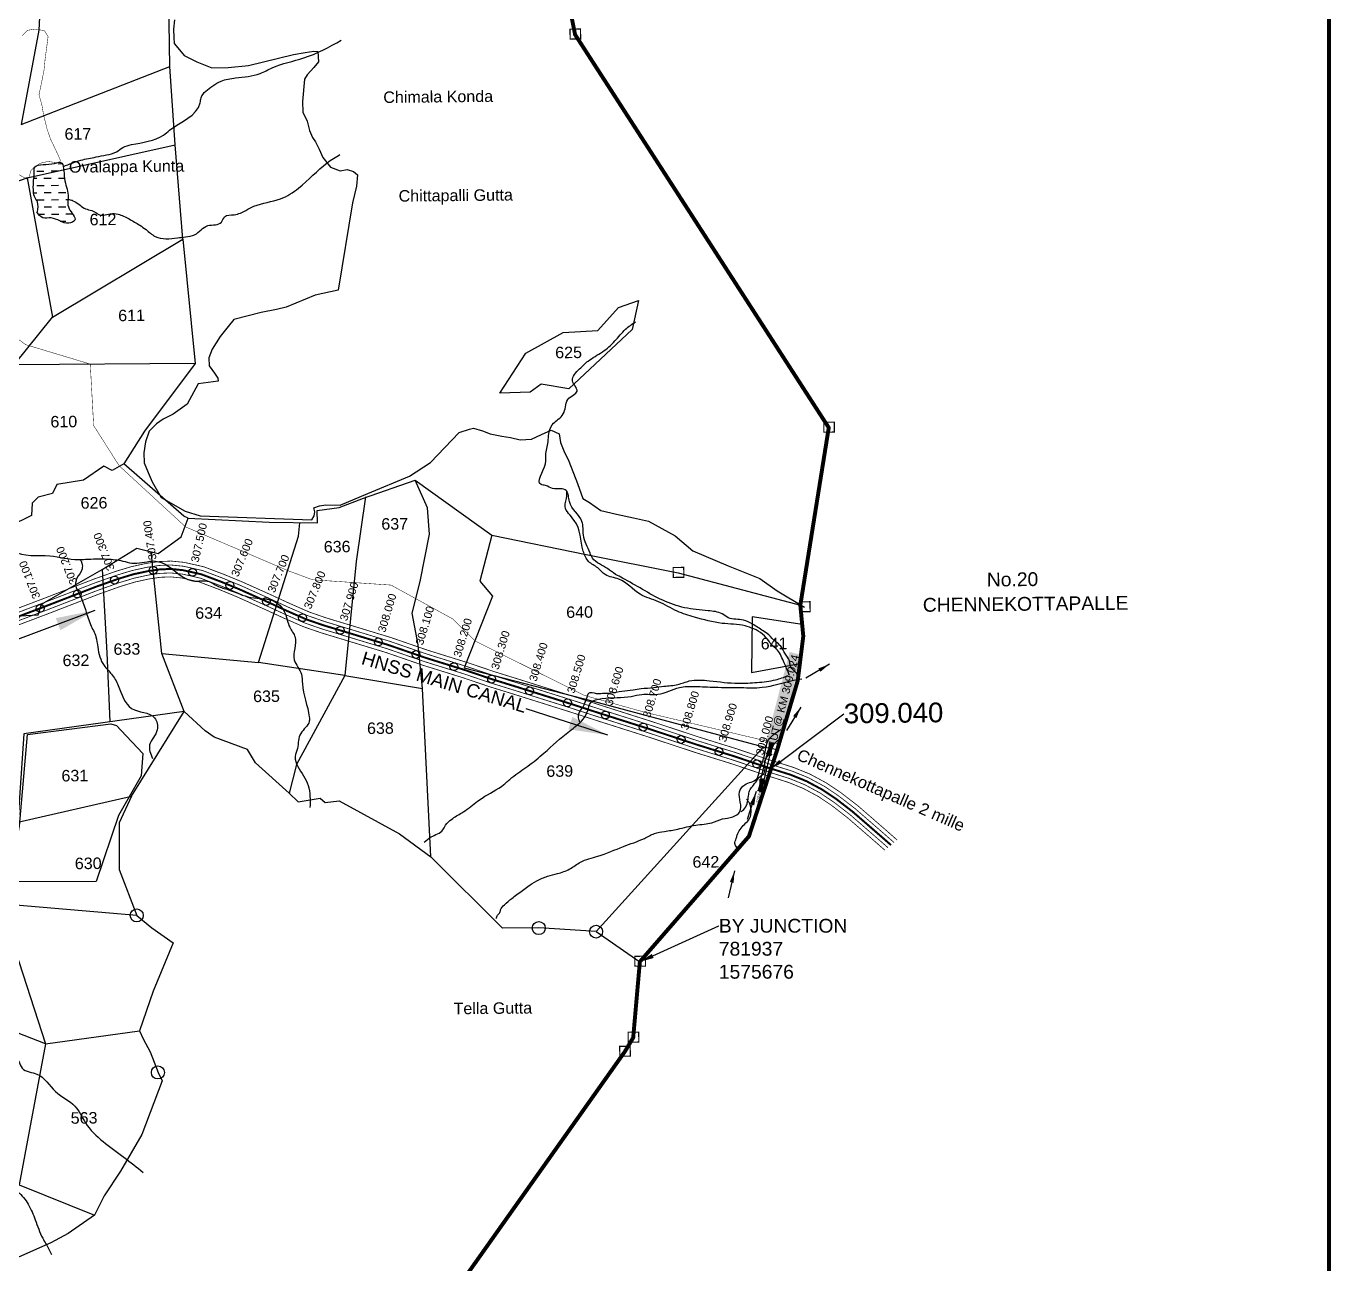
# Model space of a CAD drawing. Header units: feet. Extents: x 773755 to 783780, y 1571901 to 1585357.
# Drawn here: x 780373 to 783683, y 1574914 to 1578052 of the extents above; entities that cross this region are included whole.
import ezdxf
from ezdxf import colors
from ezdxf.entities.mleader import LeaderData, LeaderLine
from ezdxf.enums import TextEntityAlignment as Align
from ezdxf.math import Vec2, Vec3

# ---------------------------------------------------------------- set-up
doc = ezdxf.new("R2010")
doc.units = ezdxf.units.FT
doc.header["$LTSCALE"] = 15
doc.header["$MEASUREMENT"] = 0
doc.header["$PDMODE"] = 32
doc.header["$PDSIZE"] = 20
doc.linetypes.add('HIDDEN2', pattern=[0.1875, 0.125, -0.0625])
for name, color, linetype in [('CANAL1', 7, 'Continuous'), ('CRDS STONES', 7, 'Continuous'), ('CSMark', 72, 'Continuous'), ('HILL', 17, 'Continuous'), ('PAPER SIZE', 10, 'Continuous'), ('PLOT', 7, 'Continuous'), ('PLOT NO', 7, 'Continuous'), ('ROADS', 6, 'Continuous'), ('STRUCTURE', 5, 'Continuous'), ('TANKS-STREAM', 4, 'Continuous'), ('VILLAGE STONES', 240, 'Continuous')]:
    doc.layers.add(name, color=color, linetype=linetype)
doc.layers.add('VILLAGE BOUNDRY', color=5, linetype='HIDDEN2', lineweight=100)
doc.styles.get("Standard").update_dxf_attribs({"font": 'arial.ttf'})
doc.dimstyles.get("Standard").update_dxf_attribs({"dimtxt": 0.18, "dimasz": 0.18, "dimexe": 0.18, "dimexo": 0.0625, "dimgap": 0.09, "dimtad": 0, "dimtih": 1, "dimtoh": 1, "dimdec": 4, "dimzin": 0, "dimdsep": 46, "dimtxsty": 'Standard', "dimcen": 0.09, "dimadec": 0, "dimazin": 0, "dimtfac": 1, "dimtdec": 4, "dimtofl": 0, "dimtmove": 0, "dimatfit": 3, "dimfxl": 1, "dimtolj": 1, "dimtzin": 0, "dimarcsym": 0})

# ---------------------------------------------------------------- blocks, each defined once
blk = doc.blocks.new('UT')
at = {"layer": 'STRUCTURE'}
h = blk.add_hatch(dxfattribs=at)
h.set_pattern_fill('DASH', color=150, scale=8, angle=-39.6278, style=0)
h.set_pattern_definition([(320.372247933, (-4370.464, -6260.8811), (1.40800153113, 0.132407282), [1, -1])])
h.paths.add_polyline_path([(765163, 1700681.9), (765165.6, 1700680.6), (765167.2, 1700680.3), (765169.1, 1700680), (765172.4, 1700679.6), (765176.4, 1700679.3), (765179.5, 1700679.5), (765183.1, 1700679.9), (765187.7, 1700680.9), (765188.9, 1700681.2), (765193.1, 1700682.2), (765196.1, 1700680.2), (765196.1, 1700672.2), (765193.1, 1700670.2), (765190.5, 1700670.8), (765188.1, 1700671.3), (765185.5, 1700671.8), (765183.6, 1700672.1), (765181, 1700672.5), (765180.3, 1700672.5), (765178.5, 1700672.6), (765176.7, 1700672.6), (765174.6, 1700672.5), (765172.5, 1700672.3), (765170.4, 1700672), (765168.5, 1700671.7), (765166.1, 1700671.2), (765165, 1700670.8), (765163, 1700669.7)])
h.paths.add_polyline_path([(765259.1, 1700682.2), (765256.1, 1700680.2), (765256.1, 1700672.2), (765259.1, 1700670.2), (765261.9, 1700671), (765264.4, 1700671.6), (765266.4, 1700672), (765269.1, 1700672.5), (765272.7, 1700673), (765276.1, 1700673.1), (765278.6, 1700672.9), (765281.2, 1700672.7), (765283.9, 1700672.3), (765286.4, 1700671.9), (765288, 1700671.3), (765289.2, 1700670.6), (765289.1, 1700682.7), (765287.6, 1700681.8), (765285.7, 1700681.2), (765283, 1700680.7), (765281.2, 1700680.4), (765276.7, 1700679.9), (765272.7, 1700679.9), (765268.7, 1700680.3), (765264.8, 1700681), (765261.2, 1700681.7)])
at = {"layer": 'STRUCTURE', "color": 150, "const_width": 0.628}
for points in [[(765190.1, 1700688.2), (765190.1, 1700684.2), (765196.1, 1700680.2), (765256.1, 1700680.2), (765262.1, 1700684.2), (765262.1, 1700688.2)], [(765190.1, 1700664.2), (765190.1, 1700668.2), (765196.1, 1700672.2), (765256.1, 1700672.2), (765262.1, 1700668.2), (765262.1, 1700664.2)]]:
    blk.add_lwpolyline(points, dxfattribs=at)
at = {"layer": 'STRUCTURE', "color": 150}
for points in [[(765196.1, 1700680.2), (765256.1, 1700680.2)], [(765196.1, 1700672.2), (765256.1, 1700672.2)], [(765196.1, 1700672.2), (765256.1, 1700672.2)]]:
    blk.add_lwpolyline(points, dxfattribs=at)
at = {"layer": 'STRUCTURE', "color": 0}
blk.add_circle((765226.1, 1700676.2), 1.89, dxfattribs=at)
at = {"layer": 'STRUCTURE', "color": 150}
for points in [[(765163, 1700681.9), (765164.4, 1700681.1), (765167.9, 1700680.2), (765171.2, 1700679.8), (765176.1, 1700679.4), (765184.7, 1700680.3), (765193.1, 1700682.2)], [(765289.1, 1700682.7), (765287.8, 1700681.9), (765284.3, 1700680.9), (765280.9, 1700680.4), (765276.1, 1700679.8), (765267.4, 1700680.5), (765259.1, 1700682.2)], [(765163, 1700669.7), (765164.3, 1700670.6), (765167.8, 1700671.6), (765171.2, 1700672.1), (765176, 1700672.6), (765184.7, 1700672), (765193.1, 1700670.2)], [(765289.2, 1700670.6), (765287.8, 1700671.4), (765284.2, 1700672.3), (765280.9, 1700672.7), (765276.1, 1700673.1), (765267.4, 1700672.2), (765259.1, 1700670.2)]]:
    blk.add_spline(points, degree=3, dxfattribs=at)
at = {"layer": 'STRUCTURE', "color": 0}
blk.add_text('STREAM', height=5, dxfattribs=at).set_placement((765148.2, 1700675.8), align=Align.MIDDLE_CENTER)
for points in [[(765190.9, 1700676), (765164.2, 1700675.8)], [(765289.3, 1700676.7), (765265.4, 1700676.4)]]:
    blk.add_leader(points, dimstyle='Standard', override={"dimasz": 10, "dimgap": 0.09, "dimtad": 0}, dxfattribs=at)

msp = doc.modelspace()

# ---------------------------------------------------------------- hatches: boundary and pattern name
at = {"layer": 'TANKS-STREAM'}
h = msp.add_hatch(dxfattribs=at)
h.set_pattern_fill('DASH', color=256, scale=145.821707, angle=0.5858, style=0)
h.set_pattern_definition([(0.5858182, (37188.745, 36616.863), (18.04039535, 18.4131258), [18.22771332, -18.22771332])])
edge = h.paths.add_edge_path()
edge.add_spline(control_points=[(780402.2, 1577581.2), (780403.5, 1577589.9), (780405.6, 1577604.1), (780392.8, 1577620.4), (780391.6, 1577639.8), (780391.8, 1577659.9), (780395, 1577676.9), (780390.8, 1577705.2), (780431.4, 1577696.7), (780471.6, 1577715), (780466.6, 1577660.2), (780485.1, 1577627.7), (780473.2, 1577589.6), (780507.9, 1577561.7), (780469, 1577545.7), (780447.2, 1577570.6), (780414, 1577562), (780405, 1577574.8), (780400.5, 1577581.2)], knot_values=[0, 0, 0, 0, 24.892775, 40.800012, 58.779881, 81.911715, 100.665897, 112.223103, 157.989757, 181.404531, 223.257187, 265.978819, 300.69655, 333.308293, 350.028339, 396.489155, 417.87038, 439.257257, 439.257257, 439.257257, 439.257257], degree=3, periodic=0)

# ---------------------------------------------------------------- linework, layer by layer
at = {"layer": 'CANAL1', "color": 1, "const_width": 2}
for points in [[(780268, 1576544), (780415.3, 1576599.7), (780544.4, 1576649.6), (780600.2, 1576669.4), (780640, 1576681.4), (780678, 1576689.7), (780710.3, 1576694.4), (780741.1, 1576695.7), (780774.6, 1576692.4), (780824, 1576681.3), (780877, 1576661.2), (780921.8, 1576642.8), (780993, 1576610.8), (781043, 1576587.8), (781091.6, 1576566.5), (781133.7, 1576551.9), (781193.7, 1576533.8), (781298.8, 1576501.8), (781393.2, 1576469.3), (781493.9, 1576438), (781560.4, 1576415.5), (781621.9, 1576396.4), (781766, 1576351.1), (781840.9, 1576326.9), (781962.2, 1576288.3), (782082.1, 1576248.8), (782176.1, 1576219.6), (782255.8, 1576192.7), (782320.1, 1576172.4), (782361.4, 1576155.7), (782403.2, 1576133.2), (782439.7, 1576108.7), (782482.5, 1576075.8), (782553, 1576014.7), (782582.6, 1575988.6)], [(780282.3, 1576506.6), (780429.6, 1576562.3), (780558.3, 1576612), (780612.7, 1576631.4), (780650, 1576642.7), (780685.2, 1576650.3), (780714.1, 1576654.6), (780740, 1576655.6), (780768.2, 1576652.8), (780812.4, 1576642.9), (780862.3, 1576624), (780906, 1576606), (780976.4, 1576574.4), (781026.6, 1576551.3), (781077.1, 1576529.2), (781121.4, 1576513.9), (781182.1, 1576495.5), (781286.5, 1576463.8), (781380.7, 1576431.3), (781481.6, 1576399.9), (781548, 1576377.4), (781610, 1576358.3), (781753.8, 1576313), (781828.7, 1576288.8), (781949.9, 1576250.3), (782069.9, 1576210.7), (782163.8, 1576181.5), (782243.4, 1576154.7), (782306.6, 1576134.7), (782344.4, 1576119.4), (782382.6, 1576098.9), (782416.4, 1576076.3), (782457.1, 1576044.8), (782526.7, 1575984.5), (782551.8, 1575962.5)]]:
    msp.add_lwpolyline(points, dxfattribs=at)
at = {"layer": 'CANAL1', "color": 5, "const_width": 2}
for points in [[(780271.6, 1576534.7), (780418.8, 1576590.3), (780547.8, 1576640.2), (780603.3, 1576659.9), (780642.5, 1576671.7), (780679.8, 1576679.9), (780711.3, 1576684.5), (780740.9, 1576685.7), (780773, 1576682.5), (780821.1, 1576671.7), (780873.3, 1576651.9), (780917.9, 1576633.6), (780988.8, 1576601.7), (781038.9, 1576578.6), (781088, 1576557.2), (781130.7, 1576542.4), (781190.8, 1576524.2), (781295.7, 1576492.3), (781390.1, 1576459.8), (781490.8, 1576428.5), (781557.3, 1576405.9), (781618.9, 1576386.9), (781762.9, 1576341.6), (781837.9, 1576317.3), (781959.1, 1576278.8), (782079, 1576239.3), (782173.1, 1576210.1), (782252.7, 1576183.2), (782316.8, 1576163), (782357.2, 1576146.6), (782398.1, 1576124.7), (782433.9, 1576100.6), (782476.1, 1576068.1), (782546.4, 1576007.1), (782574.9, 1575982.1)], [(780278.7, 1576516), (780426, 1576571.6), (780554.8, 1576621.4), (780609.6, 1576640.9), (780647.5, 1576652.4), (780683.4, 1576660.2), (780713.1, 1576664.5), (780740.3, 1576665.6), (780769.8, 1576662.7), (780815.3, 1576652.5), (780866, 1576633.3), (780910, 1576615.2), (780980.5, 1576583.5), (781030.7, 1576560.4), (781080.7, 1576538.5), (781124.5, 1576523.4), (781185, 1576505.1), (781289.6, 1576473.3), (781383.9, 1576440.8), (781484.7, 1576409.5), (781551.1, 1576386.9), (781612.9, 1576367.8), (781756.8, 1576322.5), (781831.8, 1576298.3), (781953, 1576259.8), (782072.9, 1576220.3), (782166.9, 1576191.1), (782246.5, 1576164.2), (782310, 1576144.2), (782348.7, 1576128.5), (782387.7, 1576107.5), (782422.2, 1576084.4), (782463.5, 1576052.6), (782533.2, 1575992.1), (782559.5, 1575969)]]:
    msp.add_lwpolyline(points, dxfattribs=at)
at = {"layer": 'CANAL1', "color": 1, "linetype": 'HIDDEN2', "ltscale": 5, "const_width": 5}
msp.add_lwpolyline([(780275.2, 1576525.3), (780422.4, 1576581), (780551.3, 1576630.8), (780606.5, 1576650.4), (780645, 1576662.1), (780681.6, 1576670), (780712.2, 1576674.5), (780740.6, 1576675.7), (780771.4, 1576672.6), (780818.2, 1576662.1), (780869.7, 1576642.6), (780913.9, 1576624.4), (780984.7, 1576592.6), (781034.8, 1576569.5), (781084.3, 1576547.8), (781127.6, 1576532.9), (781187.9, 1576514.7), (781292.7, 1576482.8), (781387, 1576450.3), (781487.8, 1576419), (781554.2, 1576396.4), (781615.9, 1576377.4), (781759.9, 1576332.1), (781834.8, 1576307.8), (781956.1, 1576269.3), (782076, 1576229.8), (782170, 1576200.6), (782226.6, 1576181.4), (782249.6, 1576173.7), (782313.4, 1576153.6), (782352.9, 1576137.6), (782392.9, 1576116.1), (782428.1, 1576092.5), (782469.8, 1576060.3), (782539.8, 1575999.6), (782567.2, 1575975.6)], dxfattribs=at)
at = {"layer": 'CSMark', "color": 3}
for p in [(780695.5, 1576672.1), (780795.4, 1576667.2), (780597.9, 1576647.4), (780890.4, 1576634), (780503.4, 1576612.3), (780982.8, 1576593.4), (780409.3, 1576576), (781074.7, 1576552.1), (781170.3, 1576520), (781266.8, 1576490.7), (781362.4, 1576458.8), (781458.5, 1576428.1), (781554.2, 1576396.4), (781650.5, 1576366.5), (781746.7, 1576336.2), (781842.7, 1576305.3), (781938.8, 1576274.8), (782034.7, 1576243.4), (782130.8, 1576212.8), (782226.6, 1576181.4)]:
    msp.add_point(p, dxfattribs=at)
at = {"layer": 'HILL'}
for points in [[(780749.7, 1578067.7), (780747.7, 1578044.5), (780748.5, 1578023.5), (780749.2, 1578007.7), (780762.4, 1577991.9), (780774.4, 1577977.9), (780806.4, 1577961.8), (780844.5, 1577946.3), (780885.9, 1577946.7), (780937.5, 1577952.4), (781051.6, 1577979.9), (781081, 1577985.3), (781103.1, 1577988.4), (781113.3, 1577987.9), (781115.3, 1577961.3), (781103, 1577947), (781086.1, 1577928.7), (781080, 1577917.9), (781074.3, 1577860.9), (781075.7, 1577833.8), (781086.2, 1577811.2), (781092.6, 1577787.5), (781099.6, 1577770), (781107.1, 1577758.2), (781116.4, 1577740.1), (781125.7, 1577719.3), (781145.6, 1577694.3), (781170.2, 1577685.5), (781187.4, 1577688.4), (781203.8, 1577683.1), (781213.8, 1577675.1), (781211.4, 1577646.1), (781201, 1577604.3), (781165.1, 1577382.9), (781106.3, 1577369.6), (781033, 1577339.4), (781008.5, 1577333.7), (780969.6, 1577326.1), (780900, 1577308.2), (780885.6, 1577290.8), (780865.9, 1577265.2), (780845.4, 1577233.3), (780836.6, 1577210.6), (780837.7, 1577190.7), (780851.5, 1577171.8), (780859.8, 1577159.2), (780860.7, 1577151.9), (780810, 1577145.1), (780782.2, 1577093.4), (780746.2, 1577068.5), (780720.9, 1577055.6), (780703.8, 1577043.6), (780685.9, 1577025.3), (780676.2, 1576998.1), (780671.9, 1576969.9), (780673.1, 1576944.6), (780683.3, 1576920.2), (780693.5, 1576896.8), (780715.7, 1576857.1), (780776.8, 1576822.4), (780815.1, 1576810.1), (781098.2, 1576800.4), (781104.4, 1576810.4), (781106.1, 1576820.4), (781103.3, 1576830.3), (781117.8, 1576835.9), (781134.1, 1576837.9), (781170.3, 1576837.3), (781239.9, 1576867), (781345.6, 1576910.7), (781399.3, 1576945.8), (781472, 1577021.7), (781498.2, 1577030.1), (781508.1, 1577033), (781530.9, 1577026), (781550.9, 1577018), (781580, 1577012), (781601.8, 1577008.6), (781626.4, 1577003.4), (781655.4, 1577004.6), (781680.6, 1577016.6), (781705, 1577027.7), (781725.1, 1577018), (781728.9, 1576996.3), (781737.3, 1576975.5), (781750.3, 1576949.4), (781771.9, 1576892), (781785.9, 1576854.1), (781802.3, 1576844.3), (781831.5, 1576823.8), (781870.6, 1576814.2), (781914.2, 1576805.6), (781952.4, 1576796.9), (782019.9, 1576759.6), (782064.8, 1576722), (782154.4, 1576683.5), (782234.5, 1576651.7), (782278.4, 1576620.5), (782347.7, 1576578.6)], [(780329.5, 1575880.2), (780356.8, 1576023.4), (780376.6, 1576256.3), (780588.5, 1576283.2), (780602.9, 1576278.8), (780614.2, 1576265.9), (780669.6, 1576207.7), (780665, 1576151.6), (780607.9, 1576050.2), (780551.5, 1575883.3), (780328.1, 1575882.3)]]:
    msp.add_lwpolyline(points, dxfattribs=at)
at = {"layer": 'PAPER SIZE', "color": 5, "const_width": 10}
msp.add_lwpolyline([(773759.7, 1584608.3), (783677.9, 1584608.3), (783677.9, 1571905.9), (773759.7, 1571905.9)], close=True, dxfattribs=at)
at = {"layer": 'PLOT'}
for points in [[(780416.8, 1578260.8), (780405.5, 1578042), (780360.9, 1577802.7), (780738, 1577949.7), (780734.2, 1578228.3)], [(780155.8, 1577734.4), (780311.3, 1577644.3), (780376.1, 1577667.3), (780751.4, 1577750.6), (780738, 1577949.7)], [(780376.1, 1577667.3), (780440.5, 1577313.9), (780771.2, 1577511.7), (780751.4, 1577750.6)], [(780771.2, 1577511.7), (780802.6, 1577196.5), (780343.4, 1577193.4), (780440.5, 1577313.9)], [(781575.2, 1577121.7), (781640.6, 1577222.7), (781735.5, 1577275.5), (781823.7, 1577280.4), (781875.7, 1577338.5), (781926.9, 1577356.3), (781910.9, 1577282.6), (781749.9, 1577132.4), (781680, 1577144.5), (781651.7, 1577124.1), (781575.2, 1577121.7)], [(780802.6, 1577196.5), (780674.1, 1577025), (780621.5, 1576942.6), (780591.4, 1576925.1), (780570.5, 1576936.7), (780519.2, 1576901.2), (780451, 1576889.8), (780440.6, 1576867.2), (780403.8, 1576857.9), (780388.6, 1576842.4), (780387.4, 1576811), (780330.6, 1576783.4)], [(780354.6, 1576549.3), (780357.7, 1576556.8), (780403.8, 1576559.6), (780412.9, 1576586.1), (780566.2, 1576674.4), (780654.6, 1576728.6), (780708.6, 1576715.3), (780766.4, 1576756.9), (780784.9, 1576804.3), (780773.6, 1576809.2), (780621.5, 1576942.6)], [(780784.9, 1576804.3), (780990, 1576794.1), (781112.4, 1576792.4), (781112, 1576824.3), (781167.7, 1576831.9), (781229.1, 1576855), (781360.1, 1576901), (781554.4, 1576761.1), (781794.4, 1576712.4), (782027.5, 1576665.7), (782337.2, 1576583.8)], [(781181.8, 1576405.4), (781378.6, 1576372.6), (781368.3, 1576483.6), (781352.3, 1576564), (781373.2, 1576644.1), (781396.7, 1576763.9), (781391.8, 1576830.6), (781360.1, 1576901)], [(781234.7, 1576858.3), (781210.6, 1576694.6), (781181.8, 1576405.4), (780963.2, 1576438.9)], [(780718.1, 1576461.3), (780963.2, 1576438.9), (781064.6, 1576759.2), (781067.8, 1576792.8)], [(781554.4, 1576761.1), (781524.4, 1576644.4), (781556.1, 1576606.3), (781484.6, 1576425.4), (781812.1, 1576340.6), (782243.7, 1576224.6), (782278.9, 1576218.2)], [(780774, 1576314.6), (780718.1, 1576461.3), (780690.7, 1576719.9)], [(780566.2, 1576674.4), (780578.1, 1576462.7), (780585.8, 1576289)], [(782341.8, 1576534.8), (782214.8, 1576554.7), (782213.3, 1576413.5), (782336.5, 1576436.3)], [(781181.8, 1576405.4), (781059.6, 1576180.3), (781040.9, 1576107.3), (780955.2, 1576184.2), (780934.8, 1576217.6), (780850.4, 1576249.6), (780827.6, 1576265.4), (780774, 1576314.6)], [(781819.6, 1575756.3), (781674.3, 1575765.4), (781581.4, 1575764.9), (781400.1, 1575945.5), (781378.6, 1576372.6)], [(780640.5, 1576099.3), (780774, 1576314.6), (780367.6, 1576257.5), (780352.6, 1576034)], [(782243.7, 1576224.6), (781819.6, 1575756.3), (781930.2, 1575679.9)], [(781040.9, 1576107.3), (781063.5, 1576085.4), (781118.9, 1576094.8), (781132.2, 1576083.8), (781167.5, 1576087.4), (781320.9, 1576004), (781400.1, 1575945.5)], [(780307.8, 1575827), (780352.6, 1576034), (780640.5, 1576099.3), (780609.4, 1576031.8), (780609.6, 1575913.6), (780654.4, 1575797.4), (780307.8, 1575827)], [(780074.5, 1575946.3), (780307.8, 1575827), (780422.5, 1575471.7), (779958.4, 1575652.3)], [(780654.4, 1575797.4), (780692.5, 1575765.8), (780746.8, 1575727.7), (780696, 1575605.1), (780660.8, 1575504.3)], [(780422.5, 1575471.7), (780660.8, 1575504.3), (780670.2, 1575484), (780688.4, 1575451.2), (780708.1, 1575399.3), (780718.7, 1575377.5), (780667.4, 1575241.8), (780613.3, 1575148.6), (780571.3, 1575086.6), (780547.1, 1575037)], [(780422.5, 1575471.7), (780355.8, 1575114.3), (780062.3, 1575189.9), (779920.9, 1575260.8)], [(779994.1, 1574884.7), (780355.8, 1575114.3), (780547.1, 1575037), (780480.4, 1574990.5), (780436.1, 1574967.6), (780339.2, 1574924.5), (780230.1, 1574898.1), (780191.5, 1574884.6), (780153.2, 1574883.5), (779994.1, 1574884.7)]]:
    msp.add_lwpolyline(points, dxfattribs=at)
at = {"layer": 'ROADS', "linetype": 'HIDDEN2', "ltscale": 10, "const_width": 1.2}
for points in [[(780363.5, 1578027.7), (780376.7, 1578041.2), (780396.2, 1578044.5), (780419.9, 1578040.6), (780429.3, 1578025.3), (780421.7, 1577968.7), (780418.9, 1577939.9), (780414, 1577915.2), (780406.2, 1577878.1), (780413.6, 1577851.5), (780418, 1577825.9), (780426.6, 1577791), (780435.1, 1577766.4), (780453, 1577728.6), (780460.3, 1577712.2), (780458.3, 1577705), (780428.5, 1577708.8), (780410, 1577704.5), (780393.6, 1577694.1), (780385.5, 1577685.8), (780381.6, 1577669.3), (780371.3, 1577667.1)], [(780376.4, 1577663.8), (780350.5, 1577677.9)], [(779977.5, 1577566.7), (780044, 1577465.3), (780117.8, 1577432.2), (780151.4, 1577408.4), (780372, 1577244.5), (780536.2, 1577195.1), (780544.8, 1577039.2), (780609.6, 1576937.2), (780777.9, 1576782.4), (781038.7, 1576670.9), (781100.1, 1576648.3), (781299, 1576634.8), (781456.1, 1576548.7), (781512, 1576493.3), (781788.8, 1576355.3), (781942.3, 1576312.5), (782282.5, 1576232.2)]]:
    msp.add_lwpolyline(points, dxfattribs=at)
at = {"layer": 'TANKS-STREAM'}
for points in [[(780467.9, 1577696), (780490.4, 1577704.7), (780512.3, 1577712), (780551.2, 1577720.2), (780577.3, 1577725.4), (780602.7, 1577733.5), (780618.9, 1577744.2), (780640.7, 1577751.5), (780721.9, 1577775.7), (780737.4, 1577787.9), (780814.8, 1577857.5), (780817.5, 1577870.3), (780846.9, 1577900.3), (780868, 1577912.5), (780904.8, 1577920.7), (780966.9, 1577931.9), (780997.9, 1577946.4), (781077.7, 1577971.2), (781172.8, 1578016)], [(780476.9, 1577612.7), (780488.2, 1577611.1), (780492.2, 1577609.4), (780506.9, 1577600.6), (780520.5, 1577590.6), (780550.5, 1577579.1), (780554.4, 1577575.8), (780587.1, 1577576.1), (780606.8, 1577575.2), (780634.5, 1577563.1), (780661.7, 1577547.1), (780677.6, 1577536), (780700.8, 1577518.8), (780757.2, 1577514.9), (780778, 1577517.9), (780801, 1577523.2), (780834.3, 1577546.1), (780869.1, 1577554.9), (780876.8, 1577568.5), (780901.5, 1577573.8), (780930.7, 1577584.8), (780951.4, 1577595.1), (781018.8, 1577614.3), (781064.7, 1577641.2), (781137.2, 1577705.5), (781169.6, 1577726.7)], [(780402.2, 1577581.2), (780402, 1577606.1), (780394.7, 1577620.3), (780391.9, 1577638), (780392.5, 1577661.1), (780394.1, 1577679.8), (780394, 1577691.4), (780438.4, 1577702.5), (780461.5, 1577706.3), (780470.8, 1577665.5), (780480.1, 1577623.8), (780482.3, 1577589.1), (780496.8, 1577560), (780481.8, 1577552.7), (780437.1, 1577565.6), (780415.8, 1577566.2), (780400.5, 1577581.2)], [(782331.6, 1576405.6), (782322.4, 1576416.7), (782313.9, 1576425.7), (782309.6, 1576442.4), (782298.2, 1576461.9), (782287.5, 1576479.9), (782274.8, 1576491), (782257.1, 1576508.3), (782243, 1576518.6), (782215.5, 1576535.8), (782193, 1576546.1), (782154.4, 1576552), (782138.9, 1576561.6), (782103.2, 1576569.6), (782043.6, 1576577.4), (781988.1, 1576596.4), (781886.4, 1576652.4), (781868.8, 1576662), (781848.3, 1576676.5), (781810.2, 1576703.4), (781803.8, 1576715.9), (781787.2, 1576761.8), (781783.4, 1576796.1), (781751.3, 1576846.4), (781743.4, 1576874.3), (781728.6, 1576879.1), (781709, 1576879.5), (781690.7, 1576887.1), (781679.5, 1576889.7), (781690.9, 1576942.5), (781692, 1576968.4), (781698, 1577002.7), (781699.9, 1577023.7), (781711.5, 1577045.5), (781723.3, 1577055.4), (781735.8, 1577068.8), (781741.2, 1577086.4), (781747.3, 1577105.3), (781770.9, 1577126.5), (781759.5, 1577152.7), (781777.3, 1577182.9), (781798.8, 1577202.7), (781835, 1577226.1), (781866.9, 1577253.7), (781893.9, 1577283.4), (781919.1, 1577302.3)], [(780054.3, 1577172.4), (780064.2, 1577157.3), (780064.9, 1577146.9), (780065.2, 1577123.4), (780064.9, 1577084), (780069.9, 1577069.5), (780080.5, 1577042.7), (780082.1, 1577024), (780098.3, 1576995.9), (780106.8, 1576977.3), (780124.3, 1576956.1), (780178.3, 1576906.5), (780191.6, 1576890.7), (780222.1, 1576881.3), (780254.2, 1576859.5), (780274.4, 1576848), (780303.8, 1576816.5), (780314.3, 1576800), (780318.8, 1576765.5), (780321.1, 1576743.4), (780340, 1576722.2), (780433.8, 1576709), (780505.9, 1576699.4), (780523.9, 1576700.2), (780579.2, 1576700.8), (780618.7, 1576695.7), (780641.6, 1576690.4), (780693.5, 1576695.7), (780701.8, 1576695.8), (780796.7, 1576645.4), (780837.6, 1576643.8), (780858.4, 1576632.9), (780886.9, 1576622.9), (780943.2, 1576603.4), (781007.7, 1576590.9), (781030.1, 1576564.2), (781042.2, 1576527.7), (781055.6, 1576502.9), (781053.5, 1576445.2), (781071.9, 1576408.8), (781074.2, 1576384.6), (781091.7, 1576300.5), (781091.8, 1576289.4), (781070.1, 1576258.9), (781061.5, 1576220.8), (781056.1, 1576200), (781077.4, 1576151.2), (781088.7, 1576127.1), (781093.5, 1576070.5)], [(782309.7, 1576405.5), (782302.5, 1576423.5), (782296, 1576437.5), (782288.8, 1576454.7), (782279.2, 1576470.2), (782268.9, 1576478.8), (782258.6, 1576491.2), (782241.1, 1576510.6), (782219, 1576523.7), (782197, 1576531.3), (782138.8, 1576537.8), (782068.8, 1576553.5), (782024.7, 1576568.8), (781977.4, 1576592.6), (781930.9, 1576611.7), (781876.9, 1576649.9), (781842.2, 1576661.3), (781823.2, 1576678.3), (781800.3, 1576694.6), (781786.7, 1576721.1), (781763.8, 1576798.8), (781740.7, 1576833.9), (781745.1, 1576861.4), (781744.2, 1576874.7)], [(780510.7, 1576699.9), (780515.2, 1576690), (780515.4, 1576675.6), (780502.3, 1576652.1), (780499.1, 1576635.5), (780509.4, 1576610.1), (780536.8, 1576534.9), (780550.4, 1576504), (780555.2, 1576477.4), (780571.2, 1576430.9), (780590.3, 1576408.9), (780607.3, 1576380.3), (780641.2, 1576321.8), (780699.2, 1576298), (780706.2, 1576268.1), (780686.7, 1576229.6), (780693.7, 1576195.2)], [(781778, 1576287), (781775.6, 1576294), (781777, 1576312.8), (781783.2, 1576321.5), (781790.1, 1576334.1), (781796.2, 1576350.7), (781800.8, 1576360.9), (781819.7, 1576360.3), (781835.4, 1576360.5), (781855.7, 1576361.5), (781884.7, 1576365.7), (781913, 1576369.1), (781933.3, 1576372.4), (781965.5, 1576375.1), (781991.4, 1576378.5), (782026.6, 1576382.8), (782055.6, 1576391.7), (782106.6, 1576392.2), (782180.4, 1576385.9), (782227.5, 1576388), (782274.5, 1576394.7), (782305.8, 1576405.2)], [(781382.9, 1575982.9), (781400.8, 1575996.4), (781430.5, 1576013.9), (781437.4, 1576025.8), (781452.2, 1576040.8), (781478.7, 1576057.5), (781514.5, 1576083.8), (781530.1, 1576094.9), (781585.5, 1576129.2), (781605.7, 1576146.6), (781646.2, 1576176), (781686.7, 1576208.6), (781751.6, 1576264.7), (781785.8, 1576294.1), (781798.1, 1576317), (781805, 1576335.8), (781833.9, 1576347.1), (781908.4, 1576352.6), (781935.1, 1576357.6), (781975.9, 1576358), (782030.6, 1576375), (782069.9, 1576377.8), (782120.9, 1576375.9), (782187.6, 1576375), (782240.2, 1576375.6), (782320.1, 1576393.6), (782341.2, 1576397)], [(781566, 1575789.2), (781569.2, 1575797.9), (781574.4, 1575803.2), (781577, 1575811.2), (781586.8, 1575824.5), (781605.2, 1575840.6), (781618.4, 1575850), (781646, 1575870.8), (781669.1, 1575885), (781696.2, 1575896.5), (781721.3, 1575903.4), (781752.3, 1575915), (781779.3, 1575932.5), (781823.6, 1575947.5), (781888.3, 1575972), (781941.6, 1575992.7), (781967.3, 1576004.9), (781992.4, 1576010.4), (782026.2, 1576016.1), (782072.5, 1576026.5), (782112.9, 1576032.2), (782140, 1576041.8), (782165.8, 1576047.3), (782183.6, 1576060.1), (782183.1, 1576110.6), (782196.2, 1576128.7), (782226.6, 1576143.5), (782234.3, 1576166.1), (782240.1, 1576182.7), (782249, 1576216), (782254.1, 1576237.2), (782288.3, 1576268.7)], [(782187, 1576060.3), (782198.8, 1576072.4), (782202.7, 1576083), (782205.8, 1576100.9), (782208.3, 1576113.5), (782215.5, 1576124.2), (782226.6, 1576138.9), (782234.5, 1576148.9), (782244.3, 1576157), (782247.5, 1576173.6), (782247.3, 1576188.1), (782259.1, 1576208.1), (782274.7, 1576236.7), (782291.8, 1576248.2)], [(782175.8, 1575969.6), (782171.2, 1575979.3), (782174.8, 1575992.7), (782177, 1576000.9), (782184.3, 1576015.2), (782195.3, 1576028), (782209.4, 1576044.5), (782212.2, 1576058.7), (782209, 1576080.3), (782200.7, 1576092.1)], [(779629.4, 1575959.8), (779637.3, 1575945.4), (779644.2, 1575939.6), (779657, 1575929), (779668.8, 1575907.8), (779677.9, 1575881.7), (779688.8, 1575852.7), (779701.8, 1575826.6), (779722.4, 1575804.5), (779751.7, 1575787.3), (779771.4, 1575770), (779794.5, 1575704.6), (779817.1, 1575679.6), (779829.9, 1575662.3), (779852.5, 1575641.1), (779886.8, 1575611.4), (779909.4, 1575592.2), (779918.4, 1575564.1), (779953, 1575523.3), (780002.9, 1575500.5), (780022.4, 1575488.1), (780082.1, 1575447.9), (780107.7, 1575419.1), (780132.3, 1575394.1), (780184.1, 1575363.5), (780178.6, 1575332.4), (780175.3, 1575290), (780186.4, 1575246.4), (780191.5, 1575226.1), (780205.4, 1575194.2), (780204.7, 1575169.9), (780209.7, 1575160.2), (780245.8, 1575148), (780301.3, 1575132), (780323.9, 1575111.9), (780352.3, 1575095.7), (780378.8, 1575064.9), (780396.7, 1575025.2), (780415.7, 1574978.8), (780431.5, 1574950.8), (780437.5, 1574937.3)], [(779697.6, 1575959.8), (779710.5, 1575954.5), (779713.6, 1575951.5), (779724.7, 1575932.7), (779730.4, 1575915.1), (779732.4, 1575898), (779741.2, 1575878.6), (779748.8, 1575852.5), (779753.2, 1575834.9), (779774.3, 1575801.5), (779784.9, 1575774.8), (779794.9, 1575755.4), (779835, 1575717.6), (779845, 1575700), (779869.6, 1575677.1), (779888.1, 1575660.9), (779906.6, 1575640.9), (779934.1, 1575633.9), (779963.5, 1575628.1), (780000.5, 1575588.3), (780051.2, 1575569.4), (780067.1, 1575539.9), (780109.6, 1575510.7), (780123.7, 1575501.5), (780152, 1575480), (780188.2, 1575453.9), (780213.4, 1575433.8), (780243.2, 1575418.6), (780286.9, 1575417.5), (780325.7, 1575433.4), (780344.4, 1575439.9), (780363.4, 1575410.4), (780401, 1575395.2), (780448.3, 1575350.5), (780497, 1575313.6), (780524, 1575271.8), (780621.7, 1575184), (780670.4, 1575145.5)]]:
    msp.add_spline(points, degree=3, dxfattribs=at)
at = {"layer": 'VILLAGE BOUNDRY', "lineweight": -2, "ltscale": 10, "const_width": 10}
msp.add_lwpolyline([(781699, 1578369.8), (781765.8, 1578030.6), (782409.3, 1577033.9), (782337.2, 1576583.8), (782344.7, 1576505.1), (782330.5, 1576392), (782278.9, 1576218.2), (782206.9, 1575998), (781930.2, 1575679.9), (781913.3, 1575487.4), (781891.8, 1575451.6), (781393.8, 1574748.8)], dxfattribs=at)
at = {"layer": 'VILLAGE STONES', "const_width": 2.92}
for points in [[(781753, 1578044.3), (781779.7, 1578044.6), (781780, 1578019.4), (781753.3, 1578019.1)], [(782396.6, 1577047.7), (782423.3, 1577047.9), (782423.6, 1577022.8), (782396.8, 1577022.5)], [(782014.7, 1576679.4), (782041.4, 1576679.7), (782041.7, 1576654.5), (782015, 1576654.2)], [(782335, 1576592.3), (782361.7, 1576592.6), (782362, 1576567.4), (782335.3, 1576567.2)], [(781917.4, 1575693.6), (781944.2, 1575693.9), (781944.4, 1575668.7), (781917.7, 1575668.5)], [(781900.5, 1575501.1), (781927.2, 1575501.4), (781927.5, 1575476.2), (781900.8, 1575476)], [(781879, 1575465.3), (781905.7, 1575465.6), (781906, 1575440.4), (781879.3, 1575440.2)]]:
    msp.add_lwpolyline(points, close=True, dxfattribs=at)
at = {"layer": 'VILLAGE STONES', "color": 0}
for centre in [(780654, 1575797.2), (781673.8, 1575765.2), (781819.1, 1575756.1), (780707.6, 1575399.1)]:
    msp.add_circle(centre, 16.5, dxfattribs=at)

# ---------------------------------------------------------------- block references
at = {"layer": 'STRUCTURE', "color": 0, "rotation": 76.31258147515369}
msp.add_blockref('UT', (2253556.6, 430256.6), dxfattribs=at)

# ---------------------------------------------------------------- texts
at = {"layer": 'CSMark', "color": 1}
for s, rotation, p in [('307.300', 111.4036, (780589.4, 1576672.4)), ('307.400', 98.3222, (780694.6, 1576698.6)), ('307.500', 77.3257, (780800.8, 1576693.1)), ('307.600', 67.6642, (780902, 1576657.8)), ('307.200', 111.4036, (780494.9, 1576637.3)), ('307.700', 67.6642, (780994.3, 1576617.2)), ('307.100', 111.4036, (780400.8, 1576601)), ('307.800', 67.6642, (781086.3, 1576575.8)), ('307.900', 73.1501, (781178, 1576545.2)), ('308.000', 73.1501, (781274.5, 1576515.9)), ('308.100', 73.1501, (781370.1, 1576484)), ('308.200', 73.1501, (781466.2, 1576453.3)), ('308.300', 73.1501, (781561.9, 1576421.7)), ('308.400', 73.1501, (781658.2, 1576391.7)), ('308.500', 73.1501, (781754.4, 1576361.5)), ('308.600', 73.1501, (781850.4, 1576330.6)), ('308.700', 73.1501, (781946.5, 1576300)), ('308.800', 73.1501, (782042.4, 1576268.7)), ('308.900', 73.1501, (782138.5, 1576238)), ('309.000', 75.1448, (782233.5, 1576204.7))]:
    msp.add_text(s, height=20, rotation=rotation, dxfattribs=at).set_placement(p, align=Align.MIDDLE_LEFT)
at = {"layer": 'PLOT NO'}
for s, height, rotation, p in [('Chimala Konda', 29.164, 0.5858, (781279.6, 1577857.1)), ('Ovalappa Kunta', 29.164, 0.5858, (780482.4, 1577680.3)), ('Chittapalli Gutta', 29.164, 0.5858, (781318.4, 1577606.9)), ('Chennekottapalle 2 mille', 30, 336.334, (782325.5, 1576193.2)), ('Tella Gutta ', 29.164, 0.5858, (781457.8, 1575546.6))]:
    msp.add_text(s, height=height, rotation=rotation, dxfattribs=at).set_placement(p)
for s, p in [('617', (780504.8, 1577778.8)), ('612', (780568.5, 1577561.8)), ('611', (780641, 1577318.6)), ('625', (781749.4, 1577224.7)), ('610', (780469.1, 1577049.3)), ('626', (780545.7, 1576843.4)), ('637', (781308.4, 1576790.1)), ('636', (781162.4, 1576732.3)), ('634', (780836.4, 1576564.1)), ('640', (781777.3, 1576566.4)), ('633', (780629.1, 1576472.8)), ('641', (782270.6, 1576486.6)), ('632', (780499.9, 1576444.1)), ('635', (780983.2, 1576353)), ('638', (781272.1, 1576272.1)), ('639', (781726.9, 1576163.4)), ('631', (780497.1, 1576151.8)), ('630', (780531, 1575929.3)), ('642', (782097.6, 1575933.1)), ('563', (780520.5, 1575284))]:
    msp.add_text(s, height=29.16, rotation=0.5858, dxfattribs=at).set_placement(p, align=Align.MIDDLE_CENTER)
at = {"layer": 'STRUCTURE', "color": 5, "insert": (782258.1, 1576242.4), "char_height": 20, "width": 222.888, "attachment_point": 1, "rotation": 75.3755, "bg_fill": 1, "box_fill_scale": 1.3, "bg_fill_color": 7, "bg_fill_true_color": 16777215, "bg_fill_transparency": 4390977}
msp.add_mtext('\\pi1.1982;UT@ KM 309.024', dxfattribs=at)
at = {"layer": 'VILLAGE STONES'}
for s, height, rotation, p in [('            No.20', 35, 0.5858, (782647.4, 1576629.5)), ('CHENNEKOTTAPALLE', 35, 0.5858, (782648, 1576567.1)), ('HNSS MAIN CANAL', 33.904, 343.3042, (781221.4, 1576435))]:
    msp.add_text(s, height=height, rotation=rotation, dxfattribs=at).set_placement(p)

# ---------------------------------------------------------------- leaders
at = {"layer": 'CRDS STONES', "color": 1}
ml = msp.add_multileader_mtext('Standard', dxfattribs=at)
ml.set_content('BY JUNCTION\\P781937\\P1575676', color=1)
ml.set_leader_properties()
ml.build(insert=Vec2(0, 0))
ml.multileader.update_dxf_attribs({"dogleg_length": 0.36, "arrow_head_size": 35})
ctx = ml.context
ctx.base_point, ctx.char_height, ctx.arrow_head_size, ctx.landing_gap_size, ctx.plane_origin = Vec3(782130.4, 1575770.8), 35, 35, 0.09, Vec3(781698.4, 1575656)
notes = []
notes.append((ctx, [(0, (1, 1, 0), (782130.4, 1575770.8), (1, 0), 1.396927018504357e-11, [(0, [(781930.9, 1575680)], 0, [])])]))
ctx.mtext.insert, ctx.mtext.flow_direction = Vec3(782130.5, 1575788.6), 5
at = {"layer": 'PLOT NO', "color": 5}
for points, override in [([(782411.3, 1576434.5), (782351.1, 1576398.7)], {"dimasz": 30, "dimgap": 0.09, "dimtad": 0, "dimzin": 2}), ([(782338.7, 1576325.7), (782302.1, 1576266.1)], {"dimasz": 30, "dimgap": 0.09, "dimtad": 0, "dimzin": 2}), ([(782225.4, 1576111.5), (782202.7, 1576040.1)], {"dimasz": 35, "dimgap": 0.09, "dimtad": 0, "dimzin": 2}), ([(782170.3, 1575910), (782153.8, 1575842)], {"dimasz": 30, "dimgap": 0.09, "dimtad": 0, "dimzin": 2})]:
    msp.add_leader(points, dimstyle='Standard', override=override, dxfattribs=at)
at = {"layer": 'VILLAGE STONES'}
for points in [[(780548.2, 1576570.7), (780338.4, 1576492.1)], [(781849.2, 1576254.3), (781642, 1576321)]]:
    msp.add_leader(points, dimstyle='Standard', override={"dimasz": 100, "dimgap": 0.09, "dimtad": 0, "dimtfill": 2, "dimtfillclr": 5}, dxfattribs=at)
at = {"layer": 'VILLAGE STONES', "color": 1}
ml = msp.add_multileader_mtext('Standard', dxfattribs=at)
ml.set_content('309.040', color=1)
ml.set_leader_properties()
ml.build(insert=Vec2(0, 0))
ml.multileader.update_dxf_attribs({"dogleg_length": 0.36, "arrow_head_size": 30})
ctx = ml.context
ctx.base_point, ctx.char_height, ctx.arrow_head_size, ctx.landing_gap_size, ctx.plane_origin, ctx.plane_x_axis, ctx.plane_y_axis = Vec3(782447.3, 1576308.8), 50, 30, 0.09, Vec3(783155.4, 1576459.7), Vec3(0.999936, 0.011314), Vec3(-0.011314, 0.999936)
notes.append((ctx, [(0, (1, 1, 0), (782447.3, 1576308.8), (0.999936, 0.011314), 7.733052732383384e-12, [(0, [(782262.9, 1576169.5)], 0, [])])]))
ctx.mtext.insert, ctx.mtext.text_direction, ctx.mtext.rotation, ctx.mtext.flow_direction = Vec3(782447.1, 1576334.2), Vec3(0.999936, 0.011314), 0.011314, 5
for ctx, leaders in notes:
    for number, flags, end, landing, length, lines in leaders:
        leader = LeaderData()
        leader.index, (leader.has_last_leader_line, leader.has_dogleg_vector, leader.attachment_direction) = number, flags
        leader.last_leader_point, leader.dogleg_vector, leader.dogleg_length = Vec3(end), Vec3(landing), length
        for number, points, colour, breaks in lines:
            line = LeaderLine()
            line.index, line.vertices, line.color, line.breaks = number, Vec3.list(points), colors.encode_raw_color(colour), breaks
            leader.lines.append(line)
        ctx.leaders.append(leader)

doc.saveas('drawing.dxf')
